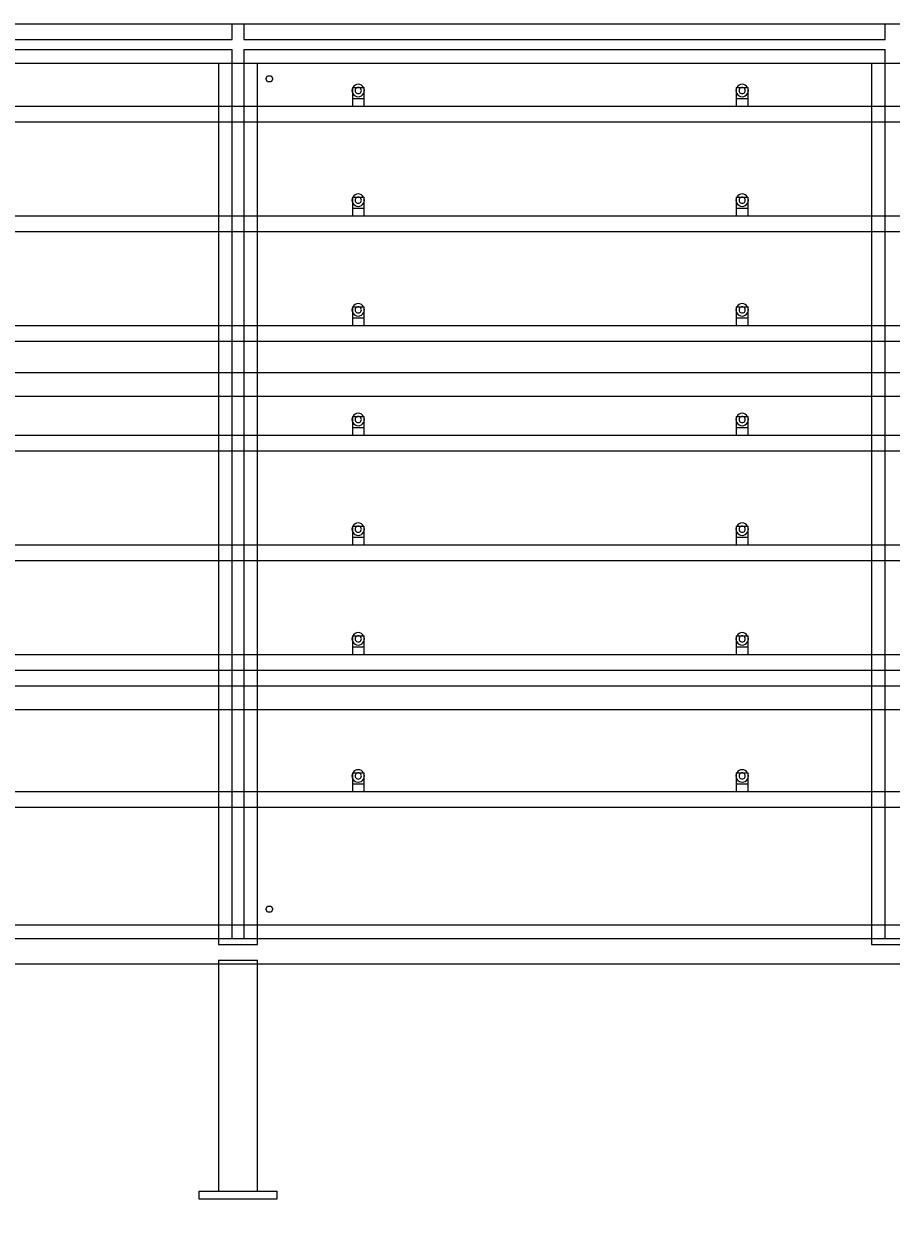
# Model space of a CAD drawing. Header units: millimetres. Extents: x -2500 to 58855, y -53268 to 6837.
# Drawn here: x 50504 to 52717, y -56 to 3000 of the extents above; entities that cross this region are included whole.
import ezdxf

# ---------------------------------------------------------------- set-up
doc = ezdxf.new("R2010")
doc.units = ezdxf.units.MM
doc.layers.add('COTAS_P', color=1, linetype='Continuous', lineweight=0)
doc.layers.add('lateral_secador', color=7, linetype='Continuous', lineweight=0)
doc.dimstyles.new('R19_100', dxfattribs={"dimtxt": 250, "dimasz": 150, "dimexe": 150, "dimexo": 80, "dimgap": 100, "dimtad": 1, "dimtih": 1, "dimtoh": 1, "dimdsep": 46, "dimcen": 0.09, "dimadec": 0, "dimazin": 0, "dimtfac": 1, "dimtdec": 4, "dimtofl": 0, "dimtmove": 0, "dimatfit": 3, "dimfxl": 1, "dimtolj": 1, "dimtzin": 0, "dimarcsym": 0})

# ---------------------------------------------------------------- blocks, each defined once
blk = doc.blocks.new('*D22')
at = {"layer": 'COTAS_P', "color": 0, "lineweight": -2, "transparency": 16777216}
for p, q in [((37717.1, -80), (37717.1, -1050)), ((57717.1, -80), (57717.1, -1050)), ((37867.1, -900), (57567.1, -900))]:
    blk.add_line(p, q, dxfattribs=at)
at = {"layer": 'COTAS_P', "color": 0, "transparency": 16777216}
for points in [[(37867.1, -875), (37867.1, -925), (37717.1, -900)], [(57567.1, -875), (57567.1, -925), (57717.1, -900)]]:
    blk.add_solid(points, dxfattribs=at)
at = {"layer": 'Defpoints', "color": 0, "transparency": 16777216}
for p in [(37717.1, 0), (57717.1, 0), (57717.1, -900)]:
    blk.add_point(p, dxfattribs=at)
blk = doc.blocks.new('*D24')
at = {"layer": 'COTAS_P', "color": 0, "lineweight": -2, "transparency": 16777216}
for p, q in [((112.7, -80), (112.7, -2650)), ((58855.1, -80), (58855.1, -2650)), ((262.7, -2500), (58705.1, -2500))]:
    blk.add_line(p, q, dxfattribs=at)
at = {"layer": 'COTAS_P', "color": 0, "transparency": 16777216}
for points in [[(262.7, -2475), (262.7, -2525), (112.7, -2500)], [(58705.1, -2475), (58705.1, -2525), (58855.1, -2500)]]:
    blk.add_solid(points, dxfattribs=at)
at = {"layer": 'Defpoints', "color": 0, "transparency": 16777216}
for p in [(112.7, 0), (58855.1, 0), (58855.1, -2500)]:
    blk.add_point(p, dxfattribs=at)

msp = doc.modelspace()

# ---------------------------------------------------------------- linework, layer by layer
at = {"layer": 'lateral_secador'}
for p, q in [((37717.116, 3000), (57717.116, 3000)), ((49398.783, 3000), (51035.449, 3000)), ((51035.449, 2960), (51035.449, 3000)), ((51065.449, 3000), (52702.116, 3000)), ((51065.449, 3000), (51065.449, 2960)), ((52702.116, 2960), (52702.116, 3000)), ((49398.783, 2960), (51035.449, 2960)), ((49398.783, 2935), (51035.449, 2935)), ((51035.449, 665), (51035.449, 2935)), ((51065.449, 2960), (52702.116, 2960)), ((51065.449, 2935), (52702.116, 2935)), ((51065.449, 2935), (51065.449, 665)), ((52702.116, 665), (52702.116, 2935)), ((37717.116, 2900), (57717.116, 2900)), ((51000.449, 2900), (51100.449, 2900)), ((51000.449, 2900), (51000.449, 650)), ((51100.449, 650), (51100.449, 2900)), ((52667.116, 2900), (52767.116, 2900)), ((52667.116, 2900), (52667.116, 650)), ((51121.449, 2860), (51125.949, 2867.794)), ((51125.949, 2852.206), (51121.449, 2860)), ((51125.949, 2867.794), (51134.949, 2867.794)), ((51134.949, 2852.206), (51125.949, 2852.206)), ((51134.949, 2867.794), (51139.449, 2860)), ((51139.449, 2860), (51134.949, 2852.206)), ((51349.116, 2843.856), (51345.802, 2841.314)), ((51352.975, 2845.455), (51349.116, 2843.856)), ((51357.116, 2846), (51352.975, 2845.455)), ((51361.257, 2845.455), (51357.116, 2846)), ((51365.116, 2843.856), (51361.257, 2845.455)), ((51368.43, 2841.314), (51365.116, 2843.856)), ((52329.116, 2843.856), (52325.802, 2841.314)), ((52332.975, 2845.455), (52329.116, 2843.856)), ((52337.116, 2846), (52332.975, 2845.455)), ((52341.257, 2845.455), (52337.116, 2846)), ((52345.116, 2843.856), (52341.257, 2845.455)), ((52348.43, 2841.314), (52345.116, 2843.856)), ((51341.661, 2834.141), (51341.116, 2830)), ((51341.116, 2830), (51341.661, 2825.859)), ((51343.259, 2838), (51341.661, 2834.141)), ((51341.661, 2825.859), (51343.259, 2822)), ((51342.116, 2838), (51372.116, 2838)), ((51342.116, 2838), (51342.116, 2810)), ((51345.802, 2841.314), (51343.259, 2838)), ((51343.259, 2822), (51345.802, 2818.686)), ((51345.802, 2818.686), (51349.116, 2816.144)), ((51349.388, 2832.071), (51349.116, 2830)), ((51349.116, 2830), (51349.388, 2827.929)), ((51349.116, 2816.144), (51352.975, 2814.545)), ((51350.188, 2834), (51349.388, 2832.071)), ((51349.388, 2827.929), (51350.188, 2826)), ((51351.459, 2835.657), (51350.188, 2834)), ((51350.188, 2826), (51351.459, 2824.343)), ((51353.116, 2836.928), (51351.459, 2835.657)), ((51351.459, 2824.343), (51353.116, 2823.072)), ((51352.975, 2814.545), (51357.116, 2814)), ((51355.045, 2837.727), (51353.116, 2836.928)), ((51353.116, 2823.072), (51355.045, 2822.273)), ((51357.116, 2838), (51355.045, 2837.727)), ((51355.045, 2822.273), (51357.116, 2822)), ((51359.186, 2837.727), (51357.116, 2838)), ((51357.116, 2822), (51359.186, 2822.273)), ((51357.116, 2814), (51361.257, 2814.545)), ((51361.116, 2836.928), (51359.186, 2837.727)), ((51359.186, 2822.273), (51361.116, 2823.072)), ((51362.773, 2835.657), (51361.116, 2836.928)), ((51361.116, 2823.072), (51362.773, 2824.343)), ((51361.257, 2814.545), (51365.116, 2816.144)), ((51364.044, 2834), (51362.773, 2835.657)), ((51362.773, 2824.343), (51364.044, 2826)), ((51364.843, 2832.071), (51364.044, 2834)), ((51364.044, 2826), (51364.843, 2827.929)), ((51365.116, 2830), (51364.843, 2832.071)), ((51364.843, 2827.929), (51365.116, 2830)), ((51365.116, 2816.144), (51368.43, 2818.686)), ((51370.972, 2838), (51368.43, 2841.314)), ((51368.43, 2818.686), (51370.972, 2822)), ((51372.571, 2834.141), (51370.972, 2838)), ((51370.972, 2822), (51372.571, 2825.859)), ((51372.116, 2810), (51372.116, 2838)), ((51373.116, 2830), (51372.571, 2834.141)), ((51372.571, 2825.859), (51373.116, 2830)), ((52321.661, 2834.141), (52321.116, 2830)), ((52321.116, 2830), (52321.661, 2825.859)), ((52323.259, 2838), (52321.661, 2834.141)), ((52321.661, 2825.859), (52323.259, 2822)), ((52322.116, 2838), (52352.116, 2838)), ((52322.116, 2838), (52322.116, 2810)), ((52325.802, 2841.314), (52323.259, 2838)), ((52323.259, 2822), (52325.802, 2818.686)), ((52325.802, 2818.686), (52329.116, 2816.144)), ((52329.388, 2832.071), (52329.116, 2830)), ((52329.116, 2830), (52329.388, 2827.929)), ((52329.116, 2816.144), (52332.975, 2814.545)), ((52330.188, 2834), (52329.388, 2832.071)), ((52329.388, 2827.929), (52330.188, 2826)), ((52331.459, 2835.657), (52330.188, 2834)), ((52330.188, 2826), (52331.459, 2824.343)), ((52333.116, 2836.928), (52331.459, 2835.657)), ((52331.459, 2824.343), (52333.116, 2823.072)), ((52332.975, 2814.545), (52337.116, 2814)), ((52335.045, 2837.727), (52333.116, 2836.928)), ((52333.116, 2823.072), (52335.045, 2822.273)), ((52337.116, 2838), (52335.045, 2837.727)), ((52335.045, 2822.273), (52337.116, 2822)), ((52339.186, 2837.727), (52337.116, 2838)), ((52337.116, 2822), (52339.186, 2822.273)), ((52337.116, 2814), (52341.257, 2814.545)), ((52341.116, 2836.928), (52339.186, 2837.727)), ((52339.186, 2822.273), (52341.116, 2823.072)), ((52342.773, 2835.657), (52341.116, 2836.928)), ((52341.116, 2823.072), (52342.773, 2824.343)), ((52341.257, 2814.545), (52345.116, 2816.144)), ((52344.044, 2834), (52342.773, 2835.657)), ((52342.773, 2824.343), (52344.044, 2826)), ((52344.843, 2832.071), (52344.044, 2834)), ((52344.044, 2826), (52344.843, 2827.929)), ((52345.116, 2830), (52344.843, 2832.071)), ((52344.843, 2827.929), (52345.116, 2830)), ((52345.116, 2816.144), (52348.43, 2818.686)), ((52350.972, 2838), (52348.43, 2841.314)), ((52348.43, 2818.686), (52350.972, 2822)), ((52352.571, 2834.141), (52350.972, 2838)), ((52350.972, 2822), (52352.571, 2825.859)), ((52352.116, 2810), (52352.116, 2838)), ((52353.116, 2830), (52352.571, 2834.141)), ((52352.571, 2825.859), (52353.116, 2830)), ((38067.116, 2790), (57367.116, 2790)), ((51342.116, 2810), (51372.116, 2810)), ((51342.116, 2810), (51342.116, 2790)), ((51342.116, 2790), (51372.116, 2790)), ((51372.116, 2790), (51372.116, 2810)), ((52322.116, 2810), (52352.116, 2810)), ((52322.116, 2810), (52322.116, 2790)), ((52322.116, 2790), (52352.116, 2790)), ((52352.116, 2790), (52352.116, 2810)), ((38067.116, 2750), (57367.116, 2750)), ((51341.661, 2554.141), (51341.116, 2550)), ((51341.116, 2550), (51341.661, 2545.859)), ((51343.259, 2558), (51341.661, 2554.141)), ((51341.661, 2545.859), (51343.259, 2542)), ((51342.116, 2558), (51372.116, 2558)), ((51342.116, 2558), (51342.116, 2530)), ((51345.802, 2561.314), (51343.259, 2558)), ((51343.259, 2542), (51345.802, 2538.686)), ((51349.116, 2563.856), (51345.802, 2561.314)), ((51345.802, 2538.686), (51349.116, 2536.144)), ((51352.975, 2565.455), (51349.116, 2563.856)), ((51349.388, 2552.071), (51349.116, 2550)), ((51349.116, 2550), (51349.388, 2547.929)), ((51350.188, 2554), (51349.388, 2552.071)), ((51349.388, 2547.929), (51350.188, 2546)), ((51351.459, 2555.657), (51350.188, 2554)), ((51350.188, 2546), (51351.459, 2544.343)), ((51353.116, 2556.928), (51351.459, 2555.657)), ((51351.459, 2544.343), (51353.116, 2543.072)), ((51357.116, 2566), (51352.975, 2565.455)), ((51355.045, 2557.727), (51353.116, 2556.928)), ((51353.116, 2543.072), (51355.045, 2542.273)), ((51357.116, 2558), (51355.045, 2557.727)), ((51355.045, 2542.273), (51357.116, 2542)), ((51361.257, 2565.455), (51357.116, 2566)), ((51359.186, 2557.727), (51357.116, 2558)), ((51357.116, 2542), (51359.186, 2542.273)), ((51361.116, 2556.928), (51359.186, 2557.727)), ((51359.186, 2542.273), (51361.116, 2543.072)), ((51362.773, 2555.657), (51361.116, 2556.928)), ((51361.116, 2543.072), (51362.773, 2544.343)), ((51365.116, 2563.856), (51361.257, 2565.455)), ((51364.044, 2554), (51362.773, 2555.657)), ((51362.773, 2544.343), (51364.044, 2546)), ((51364.843, 2552.071), (51364.044, 2554)), ((51364.044, 2546), (51364.843, 2547.929)), ((51365.116, 2550), (51364.843, 2552.071)), ((51364.843, 2547.929), (51365.116, 2550)), ((51368.43, 2561.314), (51365.116, 2563.856)), ((51365.116, 2536.144), (51368.43, 2538.686)), ((51370.972, 2558), (51368.43, 2561.314)), ((51368.43, 2538.686), (51370.972, 2542)), ((51372.571, 2554.141), (51370.972, 2558)), ((51370.972, 2542), (51372.571, 2545.859)), ((51372.116, 2530), (51372.116, 2558)), ((51373.116, 2550), (51372.571, 2554.141)), ((51372.571, 2545.859), (51373.116, 2550)), ((52321.661, 2554.141), (52321.116, 2550)), ((52321.116, 2550), (52321.661, 2545.859)), ((52323.259, 2558), (52321.661, 2554.141)), ((52321.661, 2545.859), (52323.259, 2542)), ((52322.116, 2558), (52352.116, 2558)), ((52322.116, 2558), (52322.116, 2530)), ((52325.802, 2561.314), (52323.259, 2558)), ((52323.259, 2542), (52325.802, 2538.686)), ((52329.116, 2563.856), (52325.802, 2561.314)), ((52325.802, 2538.686), (52329.116, 2536.144)), ((52332.975, 2565.455), (52329.116, 2563.856)), ((52329.388, 2552.071), (52329.116, 2550)), ((52329.116, 2550), (52329.388, 2547.929)), ((52330.188, 2554), (52329.388, 2552.071)), ((52329.388, 2547.929), (52330.188, 2546)), ((52331.459, 2555.657), (52330.188, 2554)), ((52330.188, 2546), (52331.459, 2544.343)), ((52333.116, 2556.928), (52331.459, 2555.657)), ((52331.459, 2544.343), (52333.116, 2543.072)), ((52337.116, 2566), (52332.975, 2565.455)), ((52335.045, 2557.727), (52333.116, 2556.928)), ((52333.116, 2543.072), (52335.045, 2542.273)), ((52337.116, 2558), (52335.045, 2557.727)), ((52335.045, 2542.273), (52337.116, 2542)), ((52341.257, 2565.455), (52337.116, 2566)), ((52339.186, 2557.727), (52337.116, 2558)), ((52337.116, 2542), (52339.186, 2542.273)), ((52341.116, 2556.928), (52339.186, 2557.727)), ((52339.186, 2542.273), (52341.116, 2543.072)), ((52342.773, 2555.657), (52341.116, 2556.928)), ((52341.116, 2543.072), (52342.773, 2544.343)), ((52345.116, 2563.856), (52341.257, 2565.455)), ((52344.044, 2554), (52342.773, 2555.657)), ((52342.773, 2544.343), (52344.044, 2546)), ((52344.843, 2552.071), (52344.044, 2554)), ((52344.044, 2546), (52344.843, 2547.929)), ((52345.116, 2550), (52344.843, 2552.071)), ((52344.843, 2547.929), (52345.116, 2550)), ((52348.43, 2561.314), (52345.116, 2563.856)), ((52345.116, 2536.144), (52348.43, 2538.686)), ((52350.972, 2558), (52348.43, 2561.314)), ((52348.43, 2538.686), (52350.972, 2542)), ((52352.571, 2554.141), (52350.972, 2558)), ((52350.972, 2542), (52352.571, 2545.859)), ((52352.116, 2530), (52352.116, 2558)), ((52353.116, 2550), (52352.571, 2554.141)), ((52352.571, 2545.859), (52353.116, 2550)), ((38067.116, 2510), (57367.116, 2510)), ((51342.116, 2530), (51372.116, 2530)), ((51342.116, 2530), (51342.116, 2510)), ((51342.116, 2510), (51372.116, 2510)), ((51349.116, 2536.144), (51352.975, 2534.545)), ((51352.975, 2534.545), (51357.116, 2534)), ((51357.116, 2534), (51361.257, 2534.545)), ((51361.257, 2534.545), (51365.116, 2536.144)), ((51372.116, 2510), (51372.116, 2530)), ((52322.116, 2530), (52352.116, 2530)), ((52322.116, 2530), (52322.116, 2510)), ((52322.116, 2510), (52352.116, 2510)), ((52329.116, 2536.144), (52332.975, 2534.545)), ((52332.975, 2534.545), (52337.116, 2534)), ((52337.116, 2534), (52341.257, 2534.545)), ((52341.257, 2534.545), (52345.116, 2536.144)), ((52352.116, 2510), (52352.116, 2530)), ((38067.116, 2470), (57367.116, 2470)), ((51341.661, 2274.141), (51341.116, 2270)), ((51341.116, 2270), (51341.661, 2265.859)), ((51343.259, 2278), (51341.661, 2274.141)), ((51341.661, 2265.859), (51343.259, 2262)), ((51342.116, 2278), (51372.116, 2278)), ((51342.116, 2278), (51342.116, 2250)), ((51345.802, 2281.314), (51343.259, 2278)), ((51343.259, 2262), (51345.802, 2258.686)), ((51349.116, 2283.856), (51345.802, 2281.314)), ((51352.975, 2285.455), (51349.116, 2283.856)), ((51349.388, 2272.071), (51349.116, 2270)), ((51349.116, 2270), (51349.388, 2267.929)), ((51350.188, 2274), (51349.388, 2272.071)), ((51349.388, 2267.929), (51350.188, 2266)), ((51351.459, 2275.657), (51350.188, 2274)), ((51350.188, 2266), (51351.459, 2264.343)), ((51353.116, 2276.928), (51351.459, 2275.657)), ((51351.459, 2264.343), (51353.116, 2263.072)), ((51357.116, 2286), (51352.975, 2285.455)), ((51355.045, 2277.727), (51353.116, 2276.928)), ((51353.116, 2263.072), (51355.045, 2262.273)), ((51357.116, 2278), (51355.045, 2277.727)), ((51355.045, 2262.273), (51357.116, 2262)), ((51361.257, 2285.455), (51357.116, 2286)), ((51359.186, 2277.727), (51357.116, 2278)), ((51357.116, 2262), (51359.186, 2262.273)), ((51361.116, 2276.928), (51359.186, 2277.727)), ((51359.186, 2262.273), (51361.116, 2263.072)), ((51362.773, 2275.657), (51361.116, 2276.928)), ((51361.116, 2263.072), (51362.773, 2264.343)), ((51365.116, 2283.856), (51361.257, 2285.455)), ((51364.044, 2274), (51362.773, 2275.657)), ((51362.773, 2264.343), (51364.044, 2266)), ((51364.843, 2272.071), (51364.044, 2274)), ((51364.044, 2266), (51364.843, 2267.929)), ((51365.116, 2270), (51364.843, 2272.071)), ((51364.843, 2267.929), (51365.116, 2270)), ((51368.43, 2281.314), (51365.116, 2283.856)), ((51370.972, 2278), (51368.43, 2281.314)), ((51368.43, 2258.686), (51370.972, 2262)), ((51372.571, 2274.141), (51370.972, 2278)), ((51370.972, 2262), (51372.571, 2265.859)), ((51372.116, 2250), (51372.116, 2278)), ((51373.116, 2270), (51372.571, 2274.141)), ((51372.571, 2265.859), (51373.116, 2270)), ((52321.661, 2274.141), (52321.116, 2270)), ((52321.116, 2270), (52321.661, 2265.859)), ((52323.259, 2278), (52321.661, 2274.141)), ((52321.661, 2265.859), (52323.259, 2262)), ((52322.116, 2278), (52352.116, 2278)), ((52322.116, 2278), (52322.116, 2250)), ((52325.802, 2281.314), (52323.259, 2278)), ((52323.259, 2262), (52325.802, 2258.686)), ((52329.116, 2283.856), (52325.802, 2281.314)), ((52332.975, 2285.455), (52329.116, 2283.856)), ((52329.388, 2272.071), (52329.116, 2270)), ((52329.116, 2270), (52329.388, 2267.929)), ((52330.188, 2274), (52329.388, 2272.071)), ((52329.388, 2267.929), (52330.188, 2266)), ((52331.459, 2275.657), (52330.188, 2274)), ((52330.188, 2266), (52331.459, 2264.343)), ((52333.116, 2276.928), (52331.459, 2275.657)), ((52331.459, 2264.343), (52333.116, 2263.072)), ((52337.116, 2286), (52332.975, 2285.455)), ((52335.045, 2277.727), (52333.116, 2276.928)), ((52333.116, 2263.072), (52335.045, 2262.273)), ((52337.116, 2278), (52335.045, 2277.727)), ((52335.045, 2262.273), (52337.116, 2262)), ((52341.257, 2285.455), (52337.116, 2286)), ((52339.186, 2277.727), (52337.116, 2278)), ((52337.116, 2262), (52339.186, 2262.273)), ((52341.116, 2276.928), (52339.186, 2277.727)), ((52339.186, 2262.273), (52341.116, 2263.072)), ((52342.773, 2275.657), (52341.116, 2276.928)), ((52341.116, 2263.072), (52342.773, 2264.343)), ((52345.116, 2283.856), (52341.257, 2285.455)), ((52344.044, 2274), (52342.773, 2275.657)), ((52342.773, 2264.343), (52344.044, 2266)), ((52344.843, 2272.071), (52344.044, 2274)), ((52344.044, 2266), (52344.843, 2267.929)), ((52345.116, 2270), (52344.843, 2272.071)), ((52344.843, 2267.929), (52345.116, 2270)), ((52348.43, 2281.314), (52345.116, 2283.856)), ((52350.972, 2278), (52348.43, 2281.314)), ((52348.43, 2258.686), (52350.972, 2262)), ((52352.571, 2274.141), (52350.972, 2278)), ((52350.972, 2262), (52352.571, 2265.859)), ((52352.116, 2250), (52352.116, 2278)), ((52353.116, 2270), (52352.571, 2274.141)), ((52352.571, 2265.859), (52353.116, 2270)), ((51342.116, 2250), (51372.116, 2250)), ((51342.116, 2250), (51342.116, 2230)), ((51345.802, 2258.686), (51349.116, 2256.144)), ((51349.116, 2256.144), (51352.975, 2254.545)), ((51352.975, 2254.545), (51357.116, 2254)), ((51357.116, 2254), (51361.257, 2254.545)), ((51361.257, 2254.545), (51365.116, 2256.144)), ((51365.116, 2256.144), (51368.43, 2258.686)), ((51372.116, 2230), (51372.116, 2250)), ((52322.116, 2250), (52352.116, 2250)), ((52322.116, 2250), (52322.116, 2230)), ((52325.802, 2258.686), (52329.116, 2256.144)), ((52329.116, 2256.144), (52332.975, 2254.545)), ((52332.975, 2254.545), (52337.116, 2254)), ((52337.116, 2254), (52341.257, 2254.545)), ((52341.257, 2254.545), (52345.116, 2256.144)), ((52345.116, 2256.144), (52348.43, 2258.686)), ((52352.116, 2230), (52352.116, 2250)), ((38067.116, 2230), (57367.116, 2230)), ((51342.116, 2230), (51372.116, 2230)), ((52322.116, 2230), (52352.116, 2230)), ((38067.116, 2190), (57367.116, 2190)), ((37717.116, 2110), (57717.116, 2110)), ((37717.116, 2050), (57717.116, 2050)), ((51341.661, 1994.141), (51341.116, 1990)), ((51341.116, 1990), (51341.661, 1985.859)), ((51343.259, 1998), (51341.661, 1994.141)), ((51342.116, 1998), (51372.116, 1998)), ((51342.116, 1998), (51342.116, 1970)), ((51345.802, 2001.314), (51343.259, 1998)), ((51349.116, 2003.856), (51345.802, 2001.314)), ((51352.975, 2005.455), (51349.116, 2003.856)), ((51349.388, 1992.071), (51349.116, 1990)), ((51349.116, 1990), (51349.388, 1987.929)), ((51350.188, 1994), (51349.388, 1992.071)), ((51349.388, 1987.929), (51350.188, 1986)), ((51351.459, 1995.657), (51350.188, 1994)), ((51353.116, 1996.928), (51351.459, 1995.657)), ((51357.116, 2006), (51352.975, 2005.455)), ((51355.045, 1997.727), (51353.116, 1996.928)), ((51357.116, 1998), (51355.045, 1997.727)), ((51361.257, 2005.455), (51357.116, 2006)), ((51359.186, 1997.727), (51357.116, 1998)), ((51361.116, 1996.928), (51359.186, 1997.727)), ((51362.773, 1995.657), (51361.116, 1996.928)), ((51365.116, 2003.856), (51361.257, 2005.455)), ((51364.044, 1994), (51362.773, 1995.657)), ((51364.843, 1992.071), (51364.044, 1994)), ((51364.044, 1986), (51364.843, 1987.929)), ((51365.116, 1990), (51364.843, 1992.071)), ((51364.843, 1987.929), (51365.116, 1990)), ((51368.43, 2001.314), (51365.116, 2003.856)), ((51370.972, 1998), (51368.43, 2001.314)), ((51372.571, 1994.141), (51370.972, 1998)), ((51372.116, 1970), (51372.116, 1998)), ((51373.116, 1990), (51372.571, 1994.141)), ((51372.571, 1985.859), (51373.116, 1990)), ((52321.661, 1994.141), (52321.116, 1990)), ((52321.116, 1990), (52321.661, 1985.859)), ((52323.259, 1998), (52321.661, 1994.141)), ((52322.116, 1998), (52352.116, 1998)), ((52322.116, 1998), (52322.116, 1970)), ((52325.802, 2001.314), (52323.259, 1998)), ((52329.116, 2003.856), (52325.802, 2001.314)), ((52332.975, 2005.455), (52329.116, 2003.856)), ((52329.388, 1992.071), (52329.116, 1990)), ((52329.116, 1990), (52329.388, 1987.929)), ((52330.188, 1994), (52329.388, 1992.071)), ((52329.388, 1987.929), (52330.188, 1986)), ((52331.459, 1995.657), (52330.188, 1994)), ((52333.116, 1996.928), (52331.459, 1995.657)), ((52337.116, 2006), (52332.975, 2005.455)), ((52335.045, 1997.727), (52333.116, 1996.928)), ((52337.116, 1998), (52335.045, 1997.727)), ((52341.257, 2005.455), (52337.116, 2006)), ((52339.186, 1997.727), (52337.116, 1998)), ((52341.116, 1996.928), (52339.186, 1997.727)), ((52342.773, 1995.657), (52341.116, 1996.928)), ((52345.116, 2003.856), (52341.257, 2005.455)), ((52344.044, 1994), (52342.773, 1995.657)), ((52344.843, 1992.071), (52344.044, 1994)), ((52344.044, 1986), (52344.843, 1987.929)), ((52345.116, 1990), (52344.843, 1992.071)), ((52344.843, 1987.929), (52345.116, 1990)), ((52348.43, 2001.314), (52345.116, 2003.856)), ((52350.972, 1998), (52348.43, 2001.314)), ((52352.571, 1994.141), (52350.972, 1998)), ((52352.116, 1970), (52352.116, 1998)), ((52353.116, 1990), (52352.571, 1994.141)), ((52352.571, 1985.859), (52353.116, 1990)), ((51341.661, 1985.859), (51343.259, 1982)), ((51342.116, 1970), (51372.116, 1970)), ((51342.116, 1970), (51342.116, 1950)), ((51343.259, 1982), (51345.802, 1978.686)), ((51345.802, 1978.686), (51349.116, 1976.144)), ((51349.116, 1976.144), (51352.975, 1974.545)), ((51350.188, 1986), (51351.459, 1984.343)), ((51351.459, 1984.343), (51353.116, 1983.072)), ((51352.975, 1974.545), (51357.116, 1974)), ((51353.116, 1983.072), (51355.045, 1982.273)), ((51355.045, 1982.273), (51357.116, 1982)), ((51357.116, 1982), (51359.186, 1982.273)), ((51357.116, 1974), (51361.257, 1974.545)), ((51359.186, 1982.273), (51361.116, 1983.072)), ((51361.116, 1983.072), (51362.773, 1984.343)), ((51361.257, 1974.545), (51365.116, 1976.144)), ((51362.773, 1984.343), (51364.044, 1986)), ((51365.116, 1976.144), (51368.43, 1978.686)), ((51368.43, 1978.686), (51370.972, 1982)), ((51370.972, 1982), (51372.571, 1985.859)), ((51372.116, 1950), (51372.116, 1970)), ((52321.661, 1985.859), (52323.259, 1982)), ((52322.116, 1970), (52352.116, 1970)), ((52322.116, 1970), (52322.116, 1950)), ((52323.259, 1982), (52325.802, 1978.686)), ((52325.802, 1978.686), (52329.116, 1976.144)), ((52329.116, 1976.144), (52332.975, 1974.545)), ((52330.188, 1986), (52331.459, 1984.343)), ((52331.459, 1984.343), (52333.116, 1983.072)), ((52332.975, 1974.545), (52337.116, 1974)), ((52333.116, 1983.072), (52335.045, 1982.273)), ((52335.045, 1982.273), (52337.116, 1982)), ((52337.116, 1982), (52339.186, 1982.273)), ((52337.116, 1974), (52341.257, 1974.545)), ((52339.186, 1982.273), (52341.116, 1983.072)), ((52341.116, 1983.072), (52342.773, 1984.343)), ((52341.257, 1974.545), (52345.116, 1976.144)), ((52342.773, 1984.343), (52344.044, 1986)), ((52345.116, 1976.144), (52348.43, 1978.686)), ((52348.43, 1978.686), (52350.972, 1982)), ((52350.972, 1982), (52352.571, 1985.859)), ((52352.116, 1950), (52352.116, 1970)), ((38067.116, 1950), (57367.116, 1950)), ((51342.116, 1950), (51372.116, 1950)), ((52322.116, 1950), (52352.116, 1950)), ((38067.116, 1910), (57367.116, 1910)), ((51341.661, 1714.141), (51341.116, 1710)), ((51343.259, 1718), (51341.661, 1714.141)), ((51342.116, 1718), (51372.116, 1718)), ((51342.116, 1718), (51342.116, 1690)), ((51345.802, 1721.314), (51343.259, 1718)), ((51349.116, 1723.856), (51345.802, 1721.314)), ((51352.975, 1725.455), (51349.116, 1723.856)), ((51349.388, 1712.071), (51349.116, 1710)), ((51350.188, 1714), (51349.388, 1712.071)), ((51351.459, 1715.657), (51350.188, 1714)), ((51353.116, 1716.928), (51351.459, 1715.657)), ((51357.116, 1726), (51352.975, 1725.455)), ((51355.045, 1717.727), (51353.116, 1716.928)), ((51357.116, 1718), (51355.045, 1717.727)), ((51361.257, 1725.455), (51357.116, 1726)), ((51359.186, 1717.727), (51357.116, 1718)), ((51361.116, 1716.928), (51359.186, 1717.727)), ((51362.773, 1715.657), (51361.116, 1716.928)), ((51365.116, 1723.856), (51361.257, 1725.455)), ((51364.044, 1714), (51362.773, 1715.657)), ((51364.843, 1712.071), (51364.044, 1714)), ((51365.116, 1710), (51364.843, 1712.071)), ((51368.43, 1721.314), (51365.116, 1723.856)), ((51370.972, 1718), (51368.43, 1721.314)), ((51372.571, 1714.141), (51370.972, 1718)), ((51372.116, 1690), (51372.116, 1718)), ((51373.116, 1710), (51372.571, 1714.141)), ((52321.661, 1714.141), (52321.116, 1710)), ((52323.259, 1718), (52321.661, 1714.141)), ((52322.116, 1718), (52352.116, 1718)), ((52322.116, 1718), (52322.116, 1690)), ((52325.802, 1721.314), (52323.259, 1718)), ((52329.116, 1723.856), (52325.802, 1721.314)), ((52332.975, 1725.455), (52329.116, 1723.856)), ((52329.388, 1712.071), (52329.116, 1710)), ((52330.188, 1714), (52329.388, 1712.071)), ((52331.459, 1715.657), (52330.188, 1714)), ((52333.116, 1716.928), (52331.459, 1715.657)), ((52337.116, 1726), (52332.975, 1725.455)), ((52335.045, 1717.727), (52333.116, 1716.928)), ((52337.116, 1718), (52335.045, 1717.727)), ((52341.257, 1725.455), (52337.116, 1726)), ((52339.186, 1717.727), (52337.116, 1718)), ((52341.116, 1716.928), (52339.186, 1717.727)), ((52342.773, 1715.657), (52341.116, 1716.928)), ((52345.116, 1723.856), (52341.257, 1725.455)), ((52344.044, 1714), (52342.773, 1715.657)), ((52344.843, 1712.071), (52344.044, 1714)), ((52345.116, 1710), (52344.843, 1712.071)), ((52348.43, 1721.314), (52345.116, 1723.856)), ((52350.972, 1718), (52348.43, 1721.314)), ((52352.571, 1714.141), (52350.972, 1718)), ((52352.116, 1690), (52352.116, 1718)), ((52353.116, 1710), (52352.571, 1714.141)), ((51341.116, 1710), (51341.661, 1705.859)), ((51341.661, 1705.859), (51343.259, 1702)), ((51342.116, 1690), (51372.116, 1690)), ((51342.116, 1690), (51342.116, 1670)), ((51343.259, 1702), (51345.802, 1698.686)), ((51345.802, 1698.686), (51349.116, 1696.144)), ((51349.116, 1710), (51349.388, 1707.929)), ((51349.116, 1696.144), (51352.975, 1694.545)), ((51349.388, 1707.929), (51350.188, 1706)), ((51350.188, 1706), (51351.459, 1704.343)), ((51351.459, 1704.343), (51353.116, 1703.072)), ((51352.975, 1694.545), (51357.116, 1694)), ((51353.116, 1703.072), (51355.045, 1702.273)), ((51355.045, 1702.273), (51357.116, 1702)), ((51357.116, 1702), (51359.186, 1702.273)), ((51357.116, 1694), (51361.257, 1694.545)), ((51359.186, 1702.273), (51361.116, 1703.072)), ((51361.116, 1703.072), (51362.773, 1704.343)), ((51361.257, 1694.545), (51365.116, 1696.144)), ((51362.773, 1704.343), (51364.044, 1706)), ((51364.044, 1706), (51364.843, 1707.929)), ((51364.843, 1707.929), (51365.116, 1710)), ((51365.116, 1696.144), (51368.43, 1698.686)), ((51368.43, 1698.686), (51370.972, 1702)), ((51370.972, 1702), (51372.571, 1705.859)), ((51372.116, 1670), (51372.116, 1690)), ((51372.571, 1705.859), (51373.116, 1710)), ((52321.116, 1710), (52321.661, 1705.859)), ((52321.661, 1705.859), (52323.259, 1702)), ((52322.116, 1690), (52352.116, 1690)), ((52322.116, 1690), (52322.116, 1670)), ((52323.259, 1702), (52325.802, 1698.686)), ((52325.802, 1698.686), (52329.116, 1696.144)), ((52329.116, 1710), (52329.388, 1707.929)), ((52329.116, 1696.144), (52332.975, 1694.545)), ((52329.388, 1707.929), (52330.188, 1706)), ((52330.188, 1706), (52331.459, 1704.343)), ((52331.459, 1704.343), (52333.116, 1703.072)), ((52332.975, 1694.545), (52337.116, 1694)), ((52333.116, 1703.072), (52335.045, 1702.273)), ((52335.045, 1702.273), (52337.116, 1702)), ((52337.116, 1702), (52339.186, 1702.273)), ((52337.116, 1694), (52341.257, 1694.545)), ((52339.186, 1702.273), (52341.116, 1703.072)), ((52341.116, 1703.072), (52342.773, 1704.343)), ((52341.257, 1694.545), (52345.116, 1696.144)), ((52342.773, 1704.343), (52344.044, 1706)), ((52344.044, 1706), (52344.843, 1707.929)), ((52344.843, 1707.929), (52345.116, 1710)), ((52345.116, 1696.144), (52348.43, 1698.686)), ((52348.43, 1698.686), (52350.972, 1702)), ((52350.972, 1702), (52352.571, 1705.859)), ((52352.116, 1670), (52352.116, 1690)), ((52352.571, 1705.859), (52353.116, 1710)), ((38067.116, 1670), (57367.116, 1670)), ((51342.116, 1670), (51372.116, 1670)), ((52322.116, 1670), (52352.116, 1670)), ((38067.116, 1630), (57367.116, 1630)), ((51343.259, 1438), (51341.661, 1434.141)), ((51342.116, 1438), (51372.116, 1438)), ((51342.116, 1438), (51342.116, 1410)), ((51345.802, 1441.314), (51343.259, 1438)), ((51349.116, 1443.856), (51345.802, 1441.314)), ((51352.975, 1445.455), (51349.116, 1443.856)), ((51353.116, 1436.928), (51351.459, 1435.657)), ((51357.116, 1446), (51352.975, 1445.455)), ((51355.045, 1437.727), (51353.116, 1436.928)), ((51357.116, 1438), (51355.045, 1437.727)), ((51361.257, 1445.455), (51357.116, 1446)), ((51359.186, 1437.727), (51357.116, 1438)), ((51361.116, 1436.928), (51359.186, 1437.727)), ((51362.773, 1435.657), (51361.116, 1436.928)), ((51365.116, 1443.856), (51361.257, 1445.455)), ((51368.43, 1441.314), (51365.116, 1443.856)), ((51370.972, 1438), (51368.43, 1441.314)), ((51372.571, 1434.141), (51370.972, 1438)), ((51372.116, 1410), (51372.116, 1438)), ((52323.259, 1438), (52321.661, 1434.141)), ((52322.116, 1438), (52352.116, 1438)), ((52322.116, 1438), (52322.116, 1410)), ((52325.802, 1441.314), (52323.259, 1438)), ((52329.116, 1443.856), (52325.802, 1441.314)), ((52332.975, 1445.455), (52329.116, 1443.856)), ((52333.116, 1436.928), (52331.459, 1435.657)), ((52337.116, 1446), (52332.975, 1445.455)), ((52335.045, 1437.727), (52333.116, 1436.928)), ((52337.116, 1438), (52335.045, 1437.727)), ((52341.257, 1445.455), (52337.116, 1446)), ((52339.186, 1437.727), (52337.116, 1438)), ((52341.116, 1436.928), (52339.186, 1437.727)), ((52342.773, 1435.657), (52341.116, 1436.928)), ((52345.116, 1443.856), (52341.257, 1445.455)), ((52348.43, 1441.314), (52345.116, 1443.856)), ((52350.972, 1438), (52348.43, 1441.314)), ((52352.571, 1434.141), (52350.972, 1438)), ((52352.116, 1410), (52352.116, 1438)), ((51341.661, 1434.141), (51341.116, 1430)), ((51341.116, 1430), (51341.661, 1425.859)), ((51341.661, 1425.859), (51343.259, 1422)), ((51342.116, 1410), (51372.116, 1410)), ((51342.116, 1410), (51342.116, 1390)), ((51343.259, 1422), (51345.802, 1418.686)), ((51345.802, 1418.686), (51349.116, 1416.144)), ((51349.388, 1432.071), (51349.116, 1430)), ((51349.116, 1430), (51349.388, 1427.929)), ((51349.116, 1416.144), (51352.975, 1414.545)), ((51350.188, 1434), (51349.388, 1432.071)), ((51349.388, 1427.929), (51350.188, 1426)), ((51351.459, 1435.657), (51350.188, 1434)), ((51350.188, 1426), (51351.459, 1424.343)), ((51351.459, 1424.343), (51353.116, 1423.072)), ((51352.975, 1414.545), (51357.116, 1414)), ((51353.116, 1423.072), (51355.045, 1422.273)), ((51355.045, 1422.273), (51357.116, 1422)), ((51357.116, 1422), (51359.186, 1422.273)), ((51357.116, 1414), (51361.257, 1414.545)), ((51359.186, 1422.273), (51361.116, 1423.072)), ((51361.116, 1423.072), (51362.773, 1424.343)), ((51361.257, 1414.545), (51365.116, 1416.144)), ((51364.044, 1434), (51362.773, 1435.657)), ((51362.773, 1424.343), (51364.044, 1426)), ((51364.843, 1432.071), (51364.044, 1434)), ((51364.044, 1426), (51364.843, 1427.929)), ((51365.116, 1430), (51364.843, 1432.071)), ((51364.843, 1427.929), (51365.116, 1430)), ((51365.116, 1416.144), (51368.43, 1418.686)), ((51368.43, 1418.686), (51370.972, 1422)), ((51370.972, 1422), (51372.571, 1425.859)), ((51372.116, 1390), (51372.116, 1410)), ((51373.116, 1430), (51372.571, 1434.141)), ((51372.571, 1425.859), (51373.116, 1430)), ((52321.661, 1434.141), (52321.116, 1430)), ((52321.116, 1430), (52321.661, 1425.859)), ((52321.661, 1425.859), (52323.259, 1422)), ((52322.116, 1410), (52352.116, 1410)), ((52322.116, 1410), (52322.116, 1390)), ((52323.259, 1422), (52325.802, 1418.686)), ((52325.802, 1418.686), (52329.116, 1416.144)), ((52329.388, 1432.071), (52329.116, 1430)), ((52329.116, 1430), (52329.388, 1427.929)), ((52329.116, 1416.144), (52332.975, 1414.545)), ((52330.188, 1434), (52329.388, 1432.071)), ((52329.388, 1427.929), (52330.188, 1426)), ((52331.459, 1435.657), (52330.188, 1434)), ((52330.188, 1426), (52331.459, 1424.343)), ((52331.459, 1424.343), (52333.116, 1423.072)), ((52332.975, 1414.545), (52337.116, 1414)), ((52333.116, 1423.072), (52335.045, 1422.273)), ((52335.045, 1422.273), (52337.116, 1422)), ((52337.116, 1422), (52339.186, 1422.273)), ((52337.116, 1414), (52341.257, 1414.545)), ((52339.186, 1422.273), (52341.116, 1423.072)), ((52341.116, 1423.072), (52342.773, 1424.343)), ((52341.257, 1414.545), (52345.116, 1416.144)), ((52344.044, 1434), (52342.773, 1435.657)), ((52342.773, 1424.343), (52344.044, 1426)), ((52344.843, 1432.071), (52344.044, 1434)), ((52344.044, 1426), (52344.843, 1427.929)), ((52345.116, 1430), (52344.843, 1432.071)), ((52344.843, 1427.929), (52345.116, 1430)), ((52345.116, 1416.144), (52348.43, 1418.686)), ((52348.43, 1418.686), (52350.972, 1422)), ((52350.972, 1422), (52352.571, 1425.859)), ((52352.116, 1390), (52352.116, 1410)), ((52353.116, 1430), (52352.571, 1434.141)), ((52352.571, 1425.859), (52353.116, 1430)), ((38067.116, 1390), (57367.116, 1390)), ((51342.116, 1390), (51372.116, 1390)), ((52322.116, 1390), (52352.116, 1390)), ((38067.116, 1350), (57367.116, 1350)), ((37717.116, 1310), (57717.116, 1310)), ((37717.116, 1250), (57717.116, 1250)), ((51341.661, 1084.141), (51341.116, 1080)), ((51341.116, 1080), (51341.661, 1075.859)), ((51343.259, 1088), (51341.661, 1084.141)), ((51341.661, 1075.859), (51343.259, 1072)), ((51342.116, 1088), (51372.116, 1088)), ((51342.116, 1088), (51342.116, 1060)), ((51345.802, 1091.314), (51343.259, 1088)), ((51343.259, 1072), (51345.802, 1068.686)), ((51349.116, 1093.856), (51345.802, 1091.314)), ((51352.975, 1095.455), (51349.116, 1093.856)), ((51349.388, 1082.071), (51349.116, 1080)), ((51349.116, 1080), (51349.388, 1077.929)), ((51350.188, 1084), (51349.388, 1082.071)), ((51349.388, 1077.929), (51350.188, 1076)), ((51351.459, 1085.657), (51350.188, 1084)), ((51350.188, 1076), (51351.459, 1074.343)), ((51353.116, 1086.928), (51351.459, 1085.657)), ((51351.459, 1074.343), (51353.116, 1073.072)), ((51357.116, 1096), (51352.975, 1095.455)), ((51355.045, 1087.727), (51353.116, 1086.928)), ((51353.116, 1073.072), (51355.045, 1072.273)), ((51357.116, 1088), (51355.045, 1087.727)), ((51355.045, 1072.273), (51357.116, 1072)), ((51361.257, 1095.455), (51357.116, 1096)), ((51359.186, 1087.727), (51357.116, 1088)), ((51357.116, 1072), (51359.186, 1072.273)), ((51361.116, 1086.928), (51359.186, 1087.727)), ((51359.186, 1072.273), (51361.116, 1073.072)), ((51362.773, 1085.657), (51361.116, 1086.928)), ((51361.116, 1073.072), (51362.773, 1074.343)), ((51365.116, 1093.856), (51361.257, 1095.455)), ((51364.044, 1084), (51362.773, 1085.657)), ((51362.773, 1074.343), (51364.044, 1076)), ((51364.843, 1082.071), (51364.044, 1084)), ((51364.044, 1076), (51364.843, 1077.929)), ((51365.116, 1080), (51364.843, 1082.071)), ((51364.843, 1077.929), (51365.116, 1080)), ((51368.43, 1091.314), (51365.116, 1093.856)), ((51370.972, 1088), (51368.43, 1091.314)), ((51368.43, 1068.686), (51370.972, 1072)), ((51372.571, 1084.141), (51370.972, 1088)), ((51370.972, 1072), (51372.571, 1075.859)), ((51372.116, 1060), (51372.116, 1088)), ((51373.116, 1080), (51372.571, 1084.141)), ((51372.571, 1075.859), (51373.116, 1080)), ((52321.661, 1084.141), (52321.116, 1080)), ((52321.116, 1080), (52321.661, 1075.859)), ((52323.259, 1088), (52321.661, 1084.141)), ((52321.661, 1075.859), (52323.259, 1072)), ((52322.116, 1088), (52352.116, 1088)), ((52322.116, 1088), (52322.116, 1060)), ((52325.802, 1091.314), (52323.259, 1088)), ((52323.259, 1072), (52325.802, 1068.686)), ((52329.116, 1093.856), (52325.802, 1091.314)), ((52332.975, 1095.455), (52329.116, 1093.856)), ((52329.388, 1082.071), (52329.116, 1080)), ((52329.116, 1080), (52329.388, 1077.929)), ((52330.188, 1084), (52329.388, 1082.071)), ((52329.388, 1077.929), (52330.188, 1076)), ((52331.459, 1085.657), (52330.188, 1084)), ((52330.188, 1076), (52331.459, 1074.343)), ((52333.116, 1086.928), (52331.459, 1085.657)), ((52331.459, 1074.343), (52333.116, 1073.072)), ((52337.116, 1096), (52332.975, 1095.455)), ((52335.045, 1087.727), (52333.116, 1086.928)), ((52333.116, 1073.072), (52335.045, 1072.273)), ((52337.116, 1088), (52335.045, 1087.727)), ((52335.045, 1072.273), (52337.116, 1072)), ((52341.257, 1095.455), (52337.116, 1096)), ((52339.186, 1087.727), (52337.116, 1088)), ((52337.116, 1072), (52339.186, 1072.273)), ((52341.116, 1086.928), (52339.186, 1087.727)), ((52339.186, 1072.273), (52341.116, 1073.072)), ((52342.773, 1085.657), (52341.116, 1086.928)), ((52341.116, 1073.072), (52342.773, 1074.343)), ((52345.116, 1093.856), (52341.257, 1095.455)), ((52344.044, 1084), (52342.773, 1085.657)), ((52342.773, 1074.343), (52344.044, 1076)), ((52344.843, 1082.071), (52344.044, 1084)), ((52344.044, 1076), (52344.843, 1077.929)), ((52345.116, 1080), (52344.843, 1082.071)), ((52344.843, 1077.929), (52345.116, 1080)), ((52348.43, 1091.314), (52345.116, 1093.856)), ((52350.972, 1088), (52348.43, 1091.314)), ((52348.43, 1068.686), (52350.972, 1072)), ((52352.571, 1084.141), (52350.972, 1088)), ((52350.972, 1072), (52352.571, 1075.859)), ((52352.116, 1060), (52352.116, 1088)), ((52353.116, 1080), (52352.571, 1084.141)), ((52352.571, 1075.859), (52353.116, 1080)), ((38067.116, 1040), (57367.116, 1040)), ((51342.116, 1060), (51372.116, 1060)), ((51342.116, 1060), (51342.116, 1040)), ((51342.116, 1040), (51372.116, 1040)), ((51345.802, 1068.686), (51349.116, 1066.144)), ((51349.116, 1066.144), (51352.975, 1064.545)), ((51352.975, 1064.545), (51357.116, 1064)), ((51357.116, 1064), (51361.257, 1064.545)), ((51361.257, 1064.545), (51365.116, 1066.144)), ((51365.116, 1066.144), (51368.43, 1068.686)), ((51372.116, 1040), (51372.116, 1060)), ((52322.116, 1060), (52352.116, 1060)), ((52322.116, 1060), (52322.116, 1040)), ((52322.116, 1040), (52352.116, 1040)), ((52325.802, 1068.686), (52329.116, 1066.144)), ((52329.116, 1066.144), (52332.975, 1064.545)), ((52332.975, 1064.545), (52337.116, 1064)), ((52337.116, 1064), (52341.257, 1064.545)), ((52341.257, 1064.545), (52345.116, 1066.144)), ((52345.116, 1066.144), (52348.43, 1068.686)), ((52352.116, 1040), (52352.116, 1060)), ((38067.116, 1000), (57367.116, 1000)), ((51121.449, 740), (51125.949, 747.794)), ((51125.949, 732.206), (51121.449, 740)), ((51125.949, 747.794), (51134.949, 747.794)), ((51134.949, 747.794), (51139.449, 740)), ((51139.449, 740), (51134.949, 732.206)), ((51134.949, 732.206), (51125.949, 732.206)), ((37717.116, 700), (57717.116, 700)), ((37717.116, 665), (57467.116, 665)), ((49398.783, 665), (51035.449, 665)), ((51000.449, 650), (51100.449, 650)), ((51065.449, 665), (52702.116, 665)), ((52667.116, 650), (52767.116, 650)), ((37717.116, 600), (57467.116, 600)), ((37717.116, 600), (57717.116, 600)), ((51000.449, 610), (51100.449, 610)), ((51000.449, 610), (51000.449, 20)), ((51100.449, 20), (51100.449, 610)), ((50950.449, 20), (51150.449, 20)), ((50950.449, 20), (50950.449, 0)), ((50950.449, 0), (51150.449, 0)), ((51000.449, 20), (51100.449, 20)), ((51150.449, 0), (51150.449, 20))]:
    msp.add_line(p, q, dxfattribs=at)

# ---------------------------------------------------------------- dimensions: what is measured, and where the dimension line sits
at = {"layer": 'COTAS_P'}
for p1, p2, distance, picture, middle in [((112.7, 0), (58855.116, 0), -2500, '*D24', (29483.908, -2500)), ((37717.116, 0), (57717.116, 0), -900, '*D22', (47717.116, -900))]:
    dim = msp.add_aligned_dim(p1=p1, p2=p2, distance=distance, text='<> P', dimstyle='R19_100', dxfattribs=at)
    dim.commit()
    dim.dimension.update_dxf_attribs({"geometry": picture, "text_midpoint": middle})

doc.saveas('drawing.dxf')
